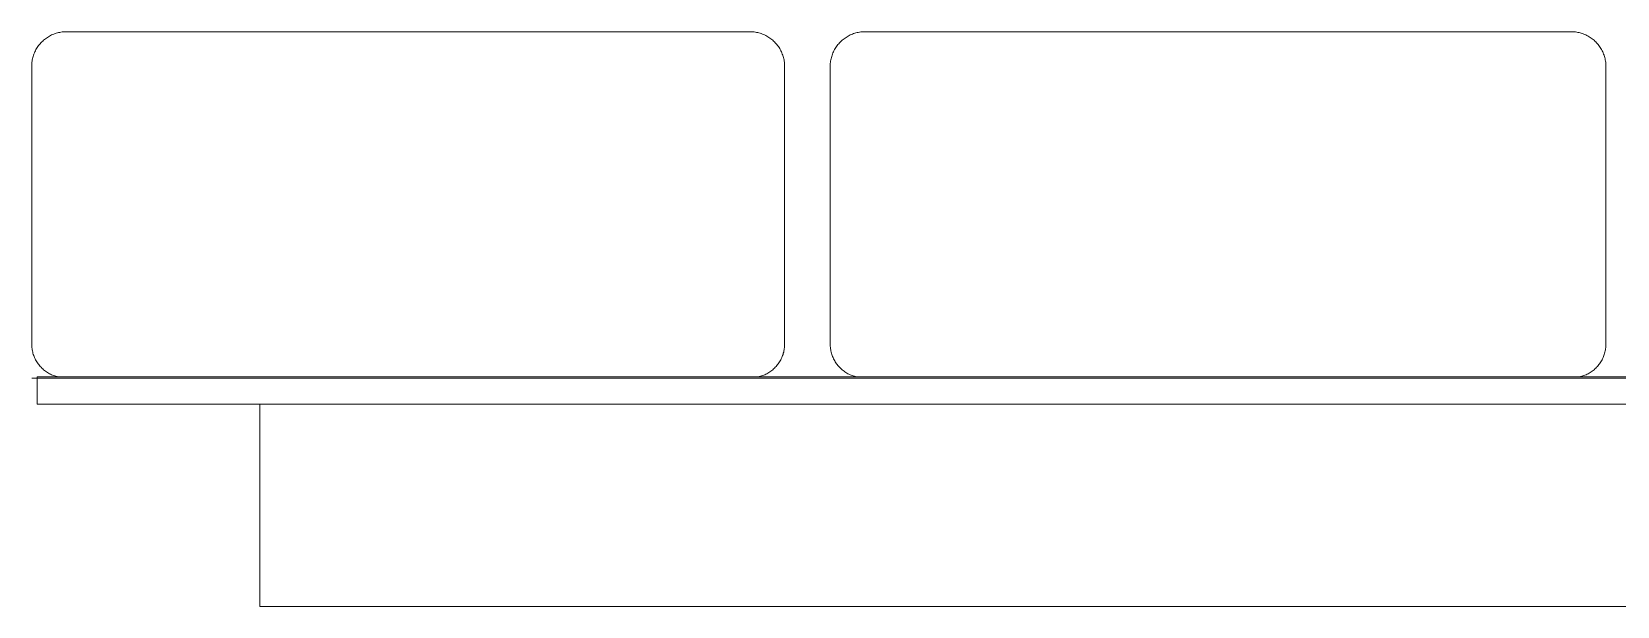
# Model space of a CAD drawing. Header units: millimetres. Extents: x -397 to 2955, y -22 to 2256.
# Drawn here: x 1869.2 to 2042.9, y 2095.7 to 2158.7 of the extents above; entities that cross this region are included whole.
import ezdxf

# ---------------------------------------------------------------- set-up
doc = ezdxf.new("R2010")
doc.units = ezdxf.units.MM
doc.layers.add('ZANO_R', color=7, linetype='Continuous', lineweight=0)

msp = doc.modelspace()

# ---------------------------------------------------------------- linework, layer by layer
at = {"layer": 'ZANO_R'}
for p, q in [((1870.89, 2158.06), (1871, 2158.13)), ((1871, 2158.13), (1871.12, 2158.2)), ((1871.12, 2158.2), (1871.23, 2158.26)), ((1871.23, 2158.26), (1871.35, 2158.32)), ((1871.35, 2158.32), (1871.48, 2158.37)), ((1871.48, 2158.37), (1871.6, 2158.42)), ((1871.6, 2158.42), (1871.72, 2158.47)), ((1871.72, 2158.47), (1871.85, 2158.51)), ((1871.85, 2158.51), (1871.98, 2158.55)), ((1871.98, 2158.55), (1872.11, 2158.58)), ((1872.11, 2158.58), (1872.24, 2158.61)), ((1872.24, 2158.61), (1872.37, 2158.63)), ((1872.37, 2158.63), (1872.5, 2158.65)), ((1872.5, 2158.65), (1872.63, 2158.67)), ((1872.63, 2158.67), (1872.76, 2158.68)), ((1872.76, 2158.68), (1872.9, 2158.68)), ((1872.9, 2158.68), (1873.03, 2158.68)), ((1873.03, 2158.68), (1873.16, 2158.68)), ((1873.17, 2158.68), (1873.16, 2158.68)), ((1873.16, 2158.68), (1873.16, 2158.68)), ((1873.16, 2158.68), (1894.63, 2158.68)), ((1894.63, 2158.68), (1947.67, 2158.68)), ((1947.8, 2158.68), (1947.67, 2158.68)), ((1947.94, 2158.68), (1947.8, 2158.68)), ((1948.07, 2158.68), (1947.94, 2158.68)), ((1948.2, 2158.67), (1948.07, 2158.68)), ((1948.34, 2158.65), (1948.2, 2158.67)), ((1948.47, 2158.63), (1948.34, 2158.65)), ((1948.6, 2158.61), (1948.47, 2158.63)), ((1948.73, 2158.58), (1948.6, 2158.61)), ((1948.86, 2158.55), (1948.73, 2158.58)), ((1948.98, 2158.51), (1948.86, 2158.55)), ((1949.11, 2158.47), (1948.98, 2158.51)), ((1949.24, 2158.42), (1949.11, 2158.47)), ((1949.36, 2158.37), (1949.24, 2158.42)), ((1949.48, 2158.32), (1949.36, 2158.37)), ((1949.6, 2158.26), (1949.48, 2158.32)), ((1949.72, 2158.2), (1949.6, 2158.26)), ((1949.83, 2158.13), (1949.72, 2158.2)), ((1949.94, 2158.06), (1949.83, 2158.13)), ((1958.4, 2158.06), (1958.51, 2158.13)), ((1958.51, 2158.13), (1958.63, 2158.2)), ((1958.63, 2158.2), (1958.74, 2158.26)), ((1958.74, 2158.26), (1958.86, 2158.32)), ((1958.86, 2158.32), (1958.98, 2158.37)), ((1958.98, 2158.37), (1959.11, 2158.42)), ((1959.11, 2158.42), (1959.23, 2158.47)), ((1959.23, 2158.47), (1959.36, 2158.51)), ((1959.36, 2158.51), (1959.49, 2158.55)), ((1959.49, 2158.55), (1959.61, 2158.58)), ((1959.61, 2158.58), (1959.74, 2158.61)), ((1959.74, 2158.61), (1959.88, 2158.63)), ((1959.88, 2158.63), (1960.01, 2158.65)), ((1960.01, 2158.65), (1960.14, 2158.67)), ((1960.14, 2158.67), (1960.27, 2158.68)), ((1960.27, 2158.68), (1960.41, 2158.68)), ((1960.41, 2158.68), (1960.54, 2158.68)), ((1960.54, 2158.68), (1960.67, 2158.68)), ((1960.67, 2158.68), (2037.67, 2158.68)), ((2037.8, 2158.68), (2037.67, 2158.68)), ((2037.94, 2158.68), (2037.8, 2158.68)), ((2038.07, 2158.68), (2037.94, 2158.68)), ((2038.2, 2158.67), (2038.07, 2158.68)), ((2038.34, 2158.65), (2038.2, 2158.67)), ((2038.47, 2158.63), (2038.34, 2158.65)), ((2038.6, 2158.61), (2038.47, 2158.63)), ((2038.73, 2158.58), (2038.6, 2158.61)), ((2038.86, 2158.55), (2038.73, 2158.58)), ((2038.98, 2158.51), (2038.86, 2158.55)), ((2039.11, 2158.47), (2038.98, 2158.51)), ((2039.24, 2158.42), (2039.11, 2158.47)), ((2039.36, 2158.37), (2039.24, 2158.42)), ((2039.48, 2158.32), (2039.36, 2158.37)), ((2039.6, 2158.26), (2039.48, 2158.32)), ((2039.72, 2158.2), (2039.6, 2158.26)), ((2039.83, 2158.13), (2039.72, 2158.2)), ((2039.94, 2158.06), (2039.83, 2158.13)), ((1869.41, 2156.23), (1869.46, 2156.35)), ((1869.46, 2156.35), (1869.51, 2156.47)), ((1869.51, 2156.47), (1869.57, 2156.59)), ((1869.57, 2156.59), (1869.63, 2156.71)), ((1869.63, 2156.71), (1869.7, 2156.82)), ((1869.7, 2156.82), (1869.77, 2156.94)), ((1869.77, 2156.94), (1869.85, 2157.05)), ((1869.85, 2157.05), (1869.92, 2157.15)), ((1869.92, 2157.15), (1870.01, 2157.26)), ((1870.01, 2157.26), (1870.09, 2157.36)), ((1870.09, 2157.36), (1870.18, 2157.46)), ((1870.18, 2157.46), (1870.27, 2157.56)), ((1870.27, 2157.56), (1870.37, 2157.65)), ((1870.37, 2157.65), (1870.47, 2157.74)), ((1870.47, 2157.74), (1870.57, 2157.82)), ((1870.57, 2157.82), (1870.67, 2157.91)), ((1870.67, 2157.91), (1870.78, 2157.98)), ((1870.78, 2157.98), (1870.89, 2158.06)), ((1950.05, 2157.98), (1949.94, 2158.06)), ((1950.16, 2157.91), (1950.05, 2157.98)), ((1950.27, 2157.82), (1950.16, 2157.91)), ((1950.37, 2157.74), (1950.27, 2157.82)), ((1950.47, 2157.65), (1950.37, 2157.74)), ((1950.56, 2157.56), (1950.47, 2157.65)), ((1950.65, 2157.46), (1950.56, 2157.56)), ((1950.74, 2157.36), (1950.65, 2157.46)), ((1950.83, 2157.26), (1950.74, 2157.36)), ((1950.91, 2157.15), (1950.83, 2157.26)), ((1950.99, 2157.05), (1950.91, 2157.15)), ((1951.06, 2156.94), (1950.99, 2157.05)), ((1951.13, 2156.82), (1951.06, 2156.94)), ((1951.2, 2156.71), (1951.13, 2156.82)), ((1951.26, 2156.59), (1951.2, 2156.71)), ((1951.32, 2156.47), (1951.26, 2156.59)), ((1951.37, 2156.35), (1951.32, 2156.47)), ((1951.42, 2156.23), (1951.37, 2156.35)), ((1956.92, 2156.23), (1956.97, 2156.35)), ((1956.97, 2156.35), (1957.02, 2156.47)), ((1957.02, 2156.47), (1957.08, 2156.59)), ((1957.08, 2156.59), (1957.14, 2156.71)), ((1957.14, 2156.71), (1957.21, 2156.82)), ((1957.21, 2156.82), (1957.28, 2156.94)), ((1957.28, 2156.94), (1957.35, 2157.05)), ((1957.35, 2157.05), (1957.43, 2157.15)), ((1957.43, 2157.15), (1957.51, 2157.26)), ((1957.51, 2157.26), (1957.6, 2157.36)), ((1957.6, 2157.36), (1957.69, 2157.46)), ((1957.69, 2157.46), (1957.78, 2157.56)), ((1957.78, 2157.56), (1957.88, 2157.65)), ((1957.88, 2157.65), (1957.97, 2157.74)), ((1957.97, 2157.74), (1958.08, 2157.82)), ((1958.08, 2157.82), (1958.18, 2157.91)), ((1958.18, 2157.91), (1958.29, 2157.98)), ((1958.29, 2157.98), (1958.4, 2158.06)), ((2040.05, 2157.98), (2039.94, 2158.06)), ((2040.16, 2157.91), (2040.05, 2157.98)), ((2040.27, 2157.82), (2040.16, 2157.91)), ((2040.37, 2157.74), (2040.27, 2157.82)), ((2040.47, 2157.65), (2040.37, 2157.74)), ((2040.56, 2157.56), (2040.47, 2157.65)), ((2040.65, 2157.46), (2040.56, 2157.56)), ((2040.74, 2157.36), (2040.65, 2157.46)), ((2040.83, 2157.26), (2040.74, 2157.36)), ((2040.91, 2157.15), (2040.83, 2157.26)), ((2040.99, 2157.05), (2040.91, 2157.15)), ((2041.06, 2156.94), (2040.99, 2157.05)), ((2041.13, 2156.82), (2041.06, 2156.94)), ((2041.2, 2156.71), (2041.13, 2156.82)), ((2041.26, 2156.59), (2041.2, 2156.71)), ((2041.32, 2156.47), (2041.26, 2156.59)), ((2041.37, 2156.35), (2041.32, 2156.47)), ((2041.42, 2156.23), (2041.37, 2156.35)), ((1869.16, 2155.06), (1869.17, 2155.19)), ((1869.17, 2155.19), (1869.19, 2155.32)), ((1869.17, 2155.06), (1869.17, 2124.3)), ((1869.19, 2155.32), (1869.2, 2155.46)), ((1869.2, 2155.46), (1869.23, 2155.59)), ((1869.23, 2155.59), (1869.26, 2155.72)), ((1869.26, 2155.72), (1869.29, 2155.85)), ((1869.29, 2155.85), (1869.32, 2155.97)), ((1869.32, 2155.97), (1869.37, 2156.1)), ((1869.37, 2156.1), (1869.41, 2156.23)), ((1951.47, 2156.1), (1951.42, 2156.23)), ((1951.51, 2155.97), (1951.47, 2156.1)), ((1951.55, 2155.85), (1951.51, 2155.97)), ((1951.58, 2155.72), (1951.55, 2155.85)), ((1951.61, 2155.59), (1951.58, 2155.72)), ((1951.63, 2155.46), (1951.61, 2155.59)), ((1951.65, 2155.32), (1951.63, 2155.46)), ((1951.66, 2155.19), (1951.65, 2155.32)), ((1951.67, 2155.06), (1951.66, 2155.19)), ((1951.67, 2124.3), (1951.67, 2155.06)), ((1956.67, 2155.06), (1956.68, 2155.19)), ((1956.67, 2155.06), (1956.67, 2124.3)), ((1956.68, 2155.19), (1956.69, 2155.32)), ((1956.69, 2155.32), (1956.71, 2155.46)), ((1956.71, 2155.46), (1956.74, 2155.59)), ((1956.74, 2155.59), (1956.76, 2155.72)), ((1956.76, 2155.72), (1956.8, 2155.85)), ((1956.8, 2155.85), (1956.83, 2155.97)), ((1956.83, 2155.97), (1956.87, 2156.1)), ((1956.87, 2156.1), (1956.92, 2156.23)), ((2041.47, 2156.1), (2041.42, 2156.23)), ((2041.51, 2155.97), (2041.47, 2156.1)), ((2041.55, 2155.85), (2041.51, 2155.97)), ((2041.58, 2155.72), (2041.55, 2155.85)), ((2041.61, 2155.59), (2041.58, 2155.72)), ((2041.63, 2155.46), (2041.61, 2155.59)), ((2041.65, 2155.32), (2041.63, 2155.46)), ((2041.66, 2155.19), (2041.65, 2155.32)), ((2041.67, 2155.06), (2041.66, 2155.19)), ((2041.67, 2124.3), (2041.67, 2155.06)), ((1869.16, 2124.3), (1869.17, 2124.17)), ((1869.17, 2124.17), (1869.18, 2124.04)), ((1869.18, 2124.04), (1869.2, 2123.91)), ((1869.2, 2123.91), (1869.22, 2123.79)), ((1869.22, 2123.79), (1869.24, 2123.66)), ((1869.24, 2123.66), (1869.27, 2123.54)), ((1869.27, 2123.54), (1869.3, 2123.41)), ((1869.3, 2123.41), (1869.34, 2123.29)), ((1951.53, 2123.41), (1951.5, 2123.29)), ((1951.57, 2123.54), (1951.53, 2123.41)), ((1951.59, 2123.66), (1951.57, 2123.54)), ((1951.62, 2123.79), (1951.59, 2123.66)), ((1951.64, 2123.91), (1951.62, 2123.79)), ((1951.65, 2124.04), (1951.64, 2123.91)), ((1951.66, 2124.17), (1951.65, 2124.04)), ((1951.67, 2124.3), (1951.66, 2124.17)), ((1956.67, 2124.3), (1956.68, 2124.17)), ((1956.68, 2124.17), (1956.69, 2124.04)), ((1956.69, 2124.04), (1956.7, 2123.91)), ((1956.7, 2123.91), (1956.72, 2123.79)), ((1956.72, 2123.79), (1956.75, 2123.66)), ((1956.75, 2123.66), (1956.78, 2123.54)), ((1956.78, 2123.54), (1956.81, 2123.41)), ((1956.81, 2123.41), (1956.85, 2123.29)), ((2041.53, 2123.41), (2041.5, 2123.29)), ((2041.57, 2123.54), (2041.53, 2123.41)), ((2041.59, 2123.66), (2041.57, 2123.54)), ((2041.62, 2123.79), (2041.59, 2123.66)), ((2041.64, 2123.91), (2041.62, 2123.79)), ((2041.65, 2124.04), (2041.64, 2123.91)), ((2041.66, 2124.17), (2041.65, 2124.04)), ((2041.67, 2124.3), (2041.66, 2124.17)), ((1869.34, 2123.29), (1869.38, 2123.17)), ((1869.38, 2123.17), (1869.43, 2123.05)), ((1869.43, 2123.05), (1869.48, 2122.93)), ((1869.48, 2122.93), (1869.53, 2122.81)), ((1869.53, 2122.81), (1869.59, 2122.7)), ((1869.59, 2122.7), (1869.65, 2122.59)), ((1869.65, 2122.59), (1869.72, 2122.48)), ((1869.72, 2122.48), (1869.78, 2122.37)), ((1869.78, 2122.37), (1869.86, 2122.26)), ((1869.86, 2122.26), (1869.94, 2122.16)), ((1869.94, 2122.16), (1870.02, 2122.06)), ((1870.02, 2122.06), (1870.1, 2121.96)), ((1870.1, 2121.96), (1870.19, 2121.87)), ((1870.19, 2121.87), (1870.28, 2121.78)), ((1870.28, 2121.78), (1870.37, 2121.69)), ((1870.37, 2121.69), (1870.47, 2121.6)), ((1870.47, 2121.6), (1870.57, 2121.52)), ((1950.37, 2121.6), (1950.27, 2121.52)), ((1950.46, 2121.69), (1950.37, 2121.6)), ((1950.56, 2121.78), (1950.46, 2121.69)), ((1950.65, 2121.87), (1950.56, 2121.78)), ((1950.74, 2121.96), (1950.65, 2121.87)), ((1950.82, 2122.06), (1950.74, 2121.96)), ((1950.9, 2122.16), (1950.82, 2122.06)), ((1950.98, 2122.26), (1950.9, 2122.16)), ((1951.05, 2122.37), (1950.98, 2122.26)), ((1951.12, 2122.48), (1951.05, 2122.37)), ((1951.19, 2122.59), (1951.12, 2122.48)), ((1951.25, 2122.7), (1951.19, 2122.59)), ((1951.3, 2122.81), (1951.25, 2122.7)), ((1951.36, 2122.93), (1951.3, 2122.81)), ((1951.41, 2123.05), (1951.36, 2122.93)), ((1951.45, 2123.17), (1951.41, 2123.05)), ((1951.5, 2123.29), (1951.45, 2123.17)), ((1956.85, 2123.29), (1956.89, 2123.17)), ((1956.89, 2123.17), (1956.93, 2123.05)), ((1956.93, 2123.05), (1956.98, 2122.93)), ((1956.98, 2122.93), (1957.04, 2122.81)), ((1957.04, 2122.81), (1957.1, 2122.7)), ((1957.1, 2122.7), (1957.16, 2122.59)), ((1957.16, 2122.59), (1957.22, 2122.48)), ((1957.22, 2122.48), (1957.29, 2122.37)), ((1957.29, 2122.37), (1957.37, 2122.26)), ((1957.37, 2122.26), (1957.44, 2122.16)), ((1957.44, 2122.16), (1957.52, 2122.06)), ((1957.52, 2122.06), (1957.61, 2121.96)), ((1957.61, 2121.96), (1957.69, 2121.87)), ((1957.69, 2121.87), (1957.78, 2121.78)), ((1957.78, 2121.78), (1957.88, 2121.69)), ((1957.88, 2121.69), (1957.97, 2121.6)), ((1957.97, 2121.6), (1958.07, 2121.52)), ((2040.37, 2121.6), (2040.27, 2121.52)), ((2040.46, 2121.69), (2040.37, 2121.6)), ((2040.56, 2121.78), (2040.46, 2121.69)), ((2040.65, 2121.87), (2040.56, 2121.78)), ((2040.74, 2121.96), (2040.65, 2121.87)), ((2040.82, 2122.06), (2040.74, 2121.96)), ((2040.9, 2122.16), (2040.82, 2122.06)), ((2040.98, 2122.26), (2040.9, 2122.16)), ((2041.05, 2122.37), (2040.98, 2122.26)), ((2041.12, 2122.48), (2041.05, 2122.37)), ((2041.19, 2122.59), (2041.12, 2122.48)), ((2041.25, 2122.7), (2041.19, 2122.59)), ((2041.3, 2122.81), (2041.25, 2122.7)), ((2041.36, 2122.93), (2041.3, 2122.81)), ((2041.41, 2123.05), (2041.36, 2122.93)), ((2041.45, 2123.17), (2041.41, 2123.05)), ((2041.5, 2123.29), (2041.45, 2123.17)), ((1869.18, 2120.68), (2590.67, 2120.68)), ((1869.76, 2120.82), (1869.76, 2117.82)), ((2669.76, 2120.82), (1869.77, 2120.82)), ((1870.57, 2121.52), (1870.67, 2121.45)), ((1870.67, 2121.45), (1870.77, 2121.37)), ((1870.77, 2121.37), (1870.88, 2121.3)), ((1870.88, 2121.3), (1870.99, 2121.23)), ((1870.99, 2121.23), (1871.1, 2121.17)), ((1871.1, 2121.17), (1871.22, 2121.11)), ((1871.22, 2121.11), (1871.33, 2121.06)), ((1871.33, 2121.06), (1871.45, 2121.01)), ((1871.45, 2121.01), (1871.57, 2120.96)), ((1871.57, 2120.96), (1871.69, 2120.92)), ((1871.69, 2120.92), (1871.81, 2120.88)), ((1871.81, 2120.88), (1871.94, 2120.85)), ((1871.94, 2120.85), (1872.06, 2120.82)), ((1948.9, 2120.85), (1948.77, 2120.82)), ((1949.02, 2120.88), (1948.9, 2120.85)), ((1949.14, 2120.92), (1949.02, 2120.88)), ((1949.27, 2120.96), (1949.14, 2120.92)), ((1949.38, 2121.01), (1949.27, 2120.96)), ((1949.5, 2121.06), (1949.38, 2121.01)), ((1949.62, 2121.11), (1949.5, 2121.06)), ((1949.73, 2121.17), (1949.62, 2121.11)), ((1949.84, 2121.23), (1949.73, 2121.17)), ((1949.95, 2121.3), (1949.84, 2121.23)), ((1950.06, 2121.37), (1949.95, 2121.3)), ((1950.17, 2121.45), (1950.06, 2121.37)), ((1950.27, 2121.52), (1950.17, 2121.45)), ((1958.07, 2121.52), (1958.18, 2121.45)), ((1958.18, 2121.45), (1958.28, 2121.37)), ((1958.28, 2121.37), (1958.39, 2121.3)), ((1958.39, 2121.3), (1958.5, 2121.23)), ((1958.5, 2121.23), (1958.61, 2121.17)), ((1958.61, 2121.17), (1958.72, 2121.11)), ((1958.72, 2121.11), (1958.84, 2121.06)), ((1958.84, 2121.06), (1958.96, 2121.01)), ((1958.96, 2121.01), (1959.08, 2120.96)), ((1959.08, 2120.96), (1959.2, 2120.92)), ((1959.2, 2120.92), (1959.32, 2120.88)), ((1959.32, 2120.88), (1959.45, 2120.85)), ((1959.45, 2120.85), (1959.57, 2120.82)), ((2038.9, 2120.85), (2038.77, 2120.82)), ((2039.02, 2120.88), (2038.9, 2120.85)), ((2039.14, 2120.92), (2039.02, 2120.88)), ((2039.27, 2120.96), (2039.14, 2120.92)), ((2039.38, 2121.01), (2039.27, 2120.96)), ((2039.5, 2121.06), (2039.38, 2121.01)), ((2039.62, 2121.11), (2039.5, 2121.06)), ((2039.73, 2121.17), (2039.62, 2121.11)), ((2039.84, 2121.23), (2039.73, 2121.17)), ((2039.95, 2121.3), (2039.84, 2121.23)), ((2040.06, 2121.37), (2039.95, 2121.3)), ((2040.17, 2121.45), (2040.06, 2121.37)), ((2040.27, 2121.52), (2040.17, 2121.45)), ((2669.76, 2117.82), (1869.77, 2117.82)), ((1894.17, 2117.82), (1894.17, 2095.65)), ((2644.17, 2095.65), (1894.18, 2095.65))]:
    msp.add_line(p, q, dxfattribs=at)

doc.saveas('drawing.dxf')
